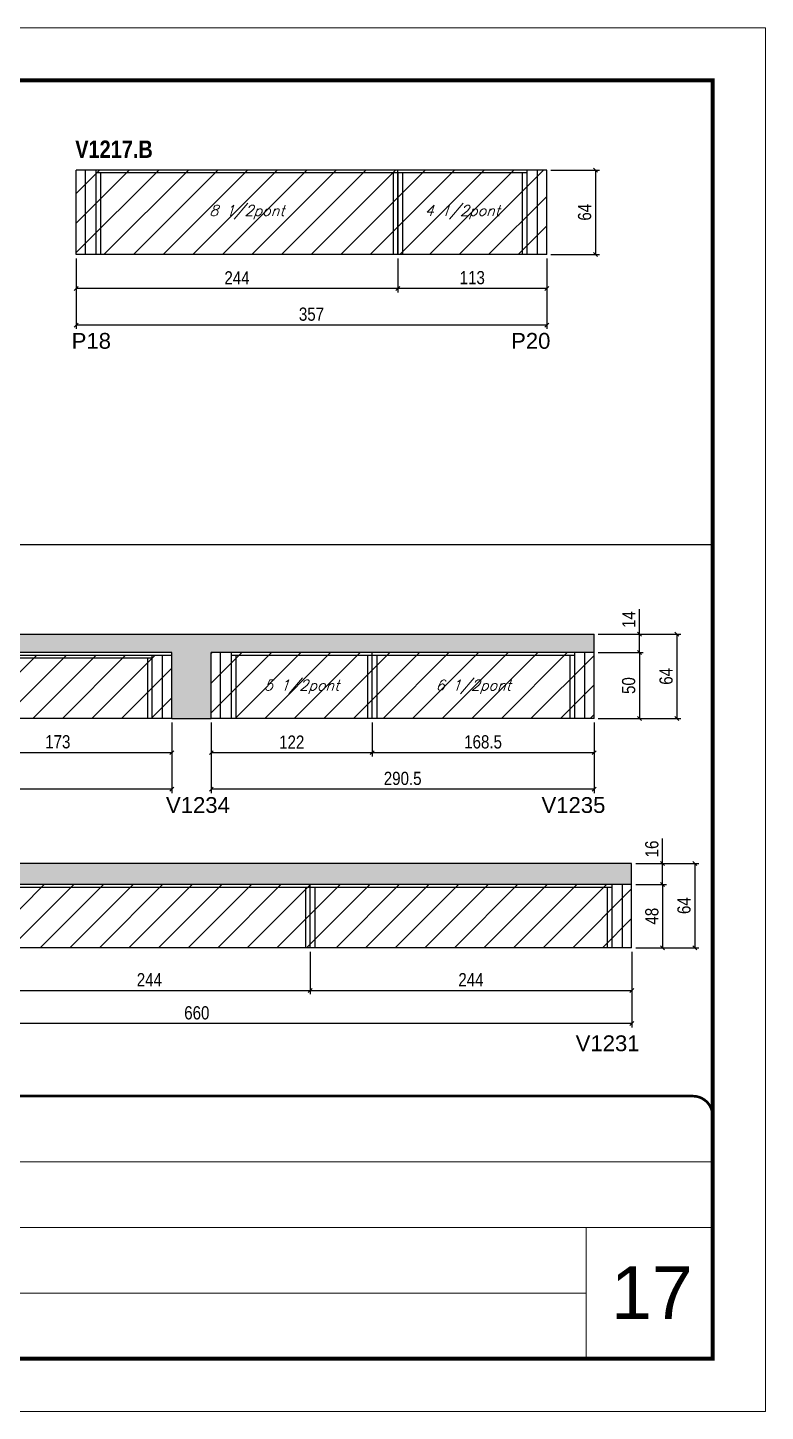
# Model space of a CAD drawing. Extents: x 3309 to 9563, y -2522 to 14608.
# Drawn here: x 4235 to 4794, y 8964 to 10014 of the extents above; entities that cross this region are included whole.
import ezdxf

# ---------------------------------------------------------------- set-up
doc = ezdxf.new("R2010")
doc.units = 0
doc.linetypes.add('CONTINUO', pattern=[0])
doc.linetypes.add('DASHED', pattern=[0.75, 0.5, -0.25])
for name, color, linetype in [('5', 5, 'Continuous'), ('COTA', 241, 'Continuous'), ('NOMENCLATURA', 7, 'Continuous'), ('Painéis', 200, 'Continuous'), ('SARR_2.2x7', 40, 'Continuous'), ('SARR_3.5x7', 81, 'Continuous'), ('texto', 7, 'Continuous')]:
    doc.layers.add(name, color=color, linetype=linetype)
for name, color, linetype, lineweight in [('CARIMBO', 255, 'Continuous', 9), ('Folhas', 255, 'Continuous', 9), ('Hachura', 251, 'Continuous', 9), ('SARRAFO DE PRESSAO', 251, 'DASHED', 9)]:
    doc.layers.add(name, color=color, linetype=linetype, lineweight=lineweight)
doc.styles.add('ARIAL', font='arial.ttf')
doc.styles.add('COTA TECNICA', font='techl___.ttf', dxfattribs={"height": 10})
doc.styles.add('Romans', font='romans.shx')
doc.styles.get("Standard").update_dxf_attribs({"font": 'arial.ttf'})
doc.styles.add('TECNICA', font='techb___.ttf', dxfattribs={"height": 10})
doc.dimstyles.new('PAINEL', dxfattribs={"dimtxt": 10, "dimasz": 3, "dimexe": 3, "dimexo": 3, "dimgap": 3, "dimtad": 1, "dimdec": 1, "dimzin": 12, "dimdsep": 46, "dimtxsty": 'COTA TECNICA', "dimblk1": 'OBLIQUE', "dimblk2": 'OBLIQUE', "dimsah": 1, "dimcen": 0.9, "dimclrd": 4, "dimclre": 4, "dimclrt": 240, "dimadec": 1, "dimazin": 3, "dimtfac": 1, "dimtdec": 1, "dimtmove": 0, "dimatfit": 3, "dimfxl": 1, "dimtolj": 1, "dimtzin": 12, "dimarcsym": 0})

# ---------------------------------------------------------------- blocks, each defined once
blk = doc.blocks.new('9999999999')
at = {"color": 30, "linetype": 'CONTINUO'}
for p, q in [((98564.6, 34379.6), (99584, 34379.6)), ((98564.6, 34329.8), (99488, 34329.8)), ((99584, 34329.8), (99488, 34329.8)), ((99488, 34329.8), (99488, 34230.2)), ((98564.6, 34280), (99488, 34280))]:
    blk.add_line(p, q, dxfattribs=at)
at = {"color": 30, "linetype": 'CONTINUO', "const_width": 2}
blk.add_lwpolyline([(99584, 34230.2), (99584, 34414.4, 0.414214), (99569, 34429.4), (98229, 34429.4, 0.414214), (98214, 34414.4), (98214, 34245.2, 0.414214), (98229, 34230.2), (99584, 34230.2)], format="xyb", dxfattribs=at)
at = {"layer": 'Folhas'}
blk.add_lwpolyline([(98139, 34190.2), (99624, 34190.2), (99624, 35240.2), (98139, 35240.2)], close=True, dxfattribs=at)
at = {"layer": 'Folhas', "color": 30, "const_width": 3}
blk.add_lwpolyline([(98214, 34230.2), (99584, 34230.2), (99584, 35200.2), (98214, 35200.2)], close=True, dxfattribs=at)
blk = doc.blocks.new('_Oblique')
at = {"color": 0, "linetype": 'ByBlock', "lineweight": -2}
blk.add_line((-0.5, -0.5), (0.5, 0.5), dxfattribs=at)
blk = doc.blocks.new('*D451')
at = {"layer": 'COTA', "color": 4, "linetype": 'ByBlock', "lineweight": -2, "transparency": 16777216}
for p, q in [((4515.5, 9838.5), (4515.5, 9812.6)), ((4628.5, 9838.5), (4628.5, 9812.6)), ((4628.5, 9815.6), (4515.5, 9815.6))]:
    blk.add_line(p, q, dxfattribs=at)
at = {"layer": 'Defpoints', "color": 0, "linetype": 'ByBlock', "transparency": 16777216}
for p in [(4515.5, 9841.5), (4628.5, 9841.5), (4515.5, 9815.6)]:
    blk.add_point(p, dxfattribs=at)
at = {"layer": 'COTA', "color": 4, "linetype": 'ByBlock', "lineweight": -2, "transparency": 16777216, "xscale": 3, "yscale": 3, "zscale": 3, "rotation": 180}
blk.add_blockref('_Oblique', (4515.5, 9815.6), dxfattribs=at)
at = {"layer": 'COTA', "color": 4, "linetype": 'ByBlock', "lineweight": -2, "transparency": 16777216, "xscale": 3, "yscale": 3, "zscale": 3}
blk.add_blockref('_Oblique', (4628.5, 9815.6), dxfattribs=at)
at = {"layer": 'COTA', "color": 240, "linetype": 'ByBlock', "transparency": 16777216, "insert": (4572, 9823.8), "char_height": 10, "attachment_point": 5, "style": 'COTA TECNICA'}
blk.add_mtext('\\A1;113', dxfattribs=at)
blk = doc.blocks.new('*D452')
at = {"layer": 'COTA', "color": 4, "linetype": 'ByBlock', "lineweight": -2, "transparency": 16777216}
for p, q in [((4271.5, 9838.5), (4271.5, 9812.6)), ((4515.5, 9838.5), (4515.5, 9812.6)), ((4515.5, 9815.6), (4271.5, 9815.6))]:
    blk.add_line(p, q, dxfattribs=at)
at = {"layer": 'Defpoints', "color": 0, "linetype": 'ByBlock', "transparency": 16777216}
for p in [(4271.5, 9841.5), (4515.5, 9841.5), (4271.5, 9815.6)]:
    blk.add_point(p, dxfattribs=at)
at = {"layer": 'COTA', "color": 4, "linetype": 'ByBlock', "lineweight": -2, "transparency": 16777216, "xscale": 3, "yscale": 3, "zscale": 3, "rotation": 180}
blk.add_blockref('_Oblique', (4271.5, 9815.6), dxfattribs=at)
at = {"layer": 'COTA', "color": 4, "linetype": 'ByBlock', "lineweight": -2, "transparency": 16777216, "xscale": 3, "yscale": 3, "zscale": 3}
blk.add_blockref('_Oblique', (4515.5, 9815.6), dxfattribs=at)
at = {"layer": 'COTA', "color": 240, "linetype": 'ByBlock', "transparency": 16777216, "insert": (4393.5, 9823.7), "char_height": 10, "attachment_point": 5, "style": 'COTA TECNICA'}
blk.add_mtext('\\A1;244', dxfattribs=at)
blk = doc.blocks.new('*D459')
at = {"layer": 'COTA', "color": 4, "linetype": 'ByBlock', "lineweight": -2, "transparency": 16777216}
for p, q in [((4271.5, 9838.5), (4271.5, 9784.9)), ((4628.5, 9838.5), (4628.5, 9784.9)), ((4628.5, 9787.9), (4271.5, 9787.9))]:
    blk.add_line(p, q, dxfattribs=at)
at = {"layer": 'Defpoints', "color": 0, "linetype": 'ByBlock', "transparency": 16777216}
for p in [(4271.5, 9841.5), (4628.5, 9841.5), (4271.5, 9787.9)]:
    blk.add_point(p, dxfattribs=at)
at = {"layer": 'COTA', "color": 4, "linetype": 'ByBlock', "lineweight": -2, "transparency": 16777216, "xscale": 3, "yscale": 3, "zscale": 3, "rotation": 180}
blk.add_blockref('_Oblique', (4271.5, 9787.9), dxfattribs=at)
at = {"layer": 'COTA', "color": 4, "linetype": 'ByBlock', "lineweight": -2, "transparency": 16777216, "xscale": 3, "yscale": 3, "zscale": 3}
blk.add_blockref('_Oblique', (4628.5, 9787.9), dxfattribs=at)
at = {"layer": 'COTA', "color": 240, "linetype": 'ByBlock', "transparency": 16777216, "insert": (4450, 9796.1), "char_height": 10, "attachment_point": 5, "style": 'COTA TECNICA'}
blk.add_mtext('\\A1;357', dxfattribs=at)
blk = doc.blocks.new('*D460')
at = {"layer": 'COTA', "color": 4, "lineweight": -2, "transparency": 16777216}
for p, q in [((4631.5, 9905.5), (4668.5, 9905.5)), ((4665.5, 9905.5), (4665.5, 9841.5)), ((4631.5, 9841.5), (4668.5, 9841.5))]:
    blk.add_line(p, q, dxfattribs=at)
at = {"layer": 'Defpoints', "color": 0, "transparency": 16777216}
for p in [(4628.5, 9905.5, 0), (4628.5, 9841.5, 0), (4665.5, 9841.5)]:
    blk.add_point(p, dxfattribs=at)
at = {"layer": 'COTA', "color": 4, "lineweight": -2, "transparency": 16777216, "xscale": 3, "yscale": 3, "zscale": 3}
for p, rotation in [((4665.5, 9905.5), 90), ((4665.5, 9841.5), 270)]:
    blk.add_blockref('_Oblique', p, dxfattribs=dict(at, rotation=rotation))
at = {"layer": 'COTA', "color": 240, "transparency": 16777216, "insert": (4657.3, 9873.5), "char_height": 10, "attachment_point": 5, "rotation": 90, "style": 'COTA TECNICA'}
blk.add_mtext('\\A1;64', dxfattribs=at)
blk = doc.blocks.new('*D992')
at = {"layer": 'COTA', "color": 4, "linetype": 'ByBlock', "lineweight": -2, "transparency": 16777216}
for p, q in [((3683, 9486.3), (3683, 9432.7)), ((4344, 9486.3), (4344, 9432.7)), ((4344, 9435.7), (3683, 9435.7))]:
    blk.add_line(p, q, dxfattribs=at)
at = {"layer": 'Defpoints', "color": 0, "linetype": 'ByBlock', "transparency": 16777216}
for p in [(3683, 9489.3), (4344, 9489.3), (3683, 9435.7)]:
    blk.add_point(p, dxfattribs=at)
at = {"layer": 'COTA', "color": 4, "linetype": 'ByBlock', "lineweight": -2, "transparency": 16777216, "xscale": 3, "yscale": 3, "zscale": 3, "rotation": 180}
blk.add_blockref('_Oblique', (3683, 9435.7), dxfattribs=at)
at = {"layer": 'COTA', "color": 4, "linetype": 'ByBlock', "lineweight": -2, "transparency": 16777216, "xscale": 3, "yscale": 3, "zscale": 3}
blk.add_blockref('_Oblique', (4344, 9435.7), dxfattribs=at)
at = {"layer": 'COTA', "color": 240, "linetype": 'ByBlock', "transparency": 16777216, "insert": (4013.5, 9443.8), "char_height": 10, "attachment_point": 5, "style": 'COTA TECNICA'}
blk.add_mtext('\\A1;661', dxfattribs=at)
blk = doc.blocks.new('*D993')
at = {"layer": 'COTA', "color": 4, "lineweight": -2, "transparency": 16777216}
for p, q in [((4171, 9486.3), (4171, 9460.4)), ((4344, 9486.3), (4344, 9460.4)), ((4171, 9463.4), (4344, 9463.4))]:
    blk.add_line(p, q, dxfattribs=at)
at = {"layer": 'Defpoints', "color": 0, "transparency": 16777216}
for p in [(4171, 9489.3, 0), (4344, 9489.3, 0), (4344, 9463.4)]:
    blk.add_point(p, dxfattribs=at)
at = {"layer": 'COTA', "color": 4, "lineweight": -2, "transparency": 16777216, "xscale": 3, "yscale": 3, "zscale": 3, "rotation": 180}
blk.add_blockref('_Oblique', (4171, 9463.4), dxfattribs=at)
at = {"layer": 'COTA', "color": 4, "lineweight": -2, "transparency": 16777216, "xscale": 3, "yscale": 3, "zscale": 3}
blk.add_blockref('_Oblique', (4344, 9463.4), dxfattribs=at)
at = {"layer": 'COTA', "color": 240, "transparency": 16777216, "insert": (4257.5, 9471.6), "char_height": 10, "attachment_point": 5, "style": 'COTA TECNICA'}
blk.add_mtext('\\A1;173', dxfattribs=at)
blk = doc.blocks.new('*D994')
at = {"layer": 'COTA', "color": 4, "linetype": 'ByBlock', "lineweight": -2, "transparency": 16777216}
for p, q in [((4374, 9486.3), (4374, 9432.7)), ((4664.5, 9486.3), (4664.5, 9432.7)), ((4664.5, 9435.7), (4374, 9435.7))]:
    blk.add_line(p, q, dxfattribs=at)
at = {"layer": 'Defpoints', "color": 0, "linetype": 'ByBlock', "transparency": 16777216}
for p in [(4374, 9489.3), (4664.5, 9489.3), (4374, 9435.7)]:
    blk.add_point(p, dxfattribs=at)
at = {"layer": 'COTA', "color": 4, "linetype": 'ByBlock', "lineweight": -2, "transparency": 16777216, "xscale": 3, "yscale": 3, "zscale": 3, "rotation": 180}
blk.add_blockref('_Oblique', (4374, 9435.7), dxfattribs=at)
at = {"layer": 'COTA', "color": 4, "linetype": 'ByBlock', "lineweight": -2, "transparency": 16777216, "xscale": 3, "yscale": 3, "zscale": 3}
blk.add_blockref('_Oblique', (4664.5, 9435.7), dxfattribs=at)
at = {"layer": 'COTA', "color": 240, "linetype": 'ByBlock', "transparency": 16777216, "insert": (4519.2, 9443.8), "char_height": 10, "attachment_point": 5, "style": 'COTA TECNICA'}
blk.add_mtext('\\A1;290.5', dxfattribs=at)
blk = doc.blocks.new('*D995')
at = {"layer": 'COTA', "color": 4, "lineweight": -2, "transparency": 16777216}
for p, q in [((4374, 9486.3), (4374, 9460.4)), ((4496, 9486.3), (4496, 9460.4)), ((4374, 9463.4), (4496, 9463.4))]:
    blk.add_line(p, q, dxfattribs=at)
at = {"layer": 'Defpoints', "color": 0, "transparency": 16777216}
for p in [(4374, 9489.3), (4496, 9489.3), (4496, 9463.4)]:
    blk.add_point(p, dxfattribs=at)
at = {"layer": 'COTA', "color": 4, "lineweight": -2, "transparency": 16777216, "xscale": 3, "yscale": 3, "zscale": 3, "rotation": 180}
blk.add_blockref('_Oblique', (4374, 9463.4), dxfattribs=at)
at = {"layer": 'COTA', "color": 4, "lineweight": -2, "transparency": 16777216, "xscale": 3, "yscale": 3, "zscale": 3}
blk.add_blockref('_Oblique', (4496, 9463.4), dxfattribs=at)
at = {"layer": 'COTA', "color": 240, "transparency": 16777216, "insert": (4435, 9471.4), "char_height": 10, "attachment_point": 5, "style": 'COTA TECNICA'}
blk.add_mtext('\\A1;122', dxfattribs=at)
blk = doc.blocks.new('*D996')
at = {"layer": 'COTA', "color": 4, "lineweight": -2, "transparency": 16777216}
for p, q in [((4496, 9486.3), (4496, 9460.4)), ((4664.5, 9486.3), (4664.5, 9460.4)), ((4496, 9463.4), (4664.5, 9463.4))]:
    blk.add_line(p, q, dxfattribs=at)
at = {"layer": 'Defpoints', "color": 0, "transparency": 16777216}
for p in [(4496, 9489.3), (4664.5, 9489.3), (4664.5, 9463.4)]:
    blk.add_point(p, dxfattribs=at)
at = {"layer": 'COTA', "color": 4, "lineweight": -2, "transparency": 16777216, "xscale": 3, "yscale": 3, "zscale": 3, "rotation": 180}
blk.add_blockref('_Oblique', (4496, 9463.4), dxfattribs=at)
at = {"layer": 'COTA', "color": 4, "lineweight": -2, "transparency": 16777216, "xscale": 3, "yscale": 3, "zscale": 3}
blk.add_blockref('_Oblique', (4664.5, 9463.4), dxfattribs=at)
at = {"layer": 'COTA', "color": 240, "transparency": 16777216, "insert": (4580.2, 9471.5), "char_height": 10, "attachment_point": 5, "style": 'COTA TECNICA'}
blk.add_mtext('\\A1;168.5', dxfattribs=at)
blk = doc.blocks.new('*D977')
at = {"layer": 'COTA', "color": 4, "lineweight": -2, "transparency": 16777216}
for p, q in [((4667.5, 9553.3), (4730.2, 9553.3)), ((4727.2, 9553.3), (4727.2, 9489.3)), ((4667.5, 9489.3), (4730.2, 9489.3))]:
    blk.add_line(p, q, dxfattribs=at)
at = {"layer": 'Defpoints', "color": 0, "transparency": 16777216}
for p in [(4664.5, 9553.3, 0), (4664.5, 9489.3, 0), (4727.2, 9489.3)]:
    blk.add_point(p, dxfattribs=at)
at = {"layer": 'COTA', "color": 4, "lineweight": -2, "transparency": 16777216, "xscale": 3, "yscale": 3, "zscale": 3}
for p, rotation in [((4727.2, 9553.3), 90), ((4727.2, 9489.3), 270)]:
    blk.add_blockref('_Oblique', p, dxfattribs=dict(at, rotation=rotation))
at = {"layer": 'COTA', "color": 240, "transparency": 16777216, "insert": (4719.1, 9521.3), "char_height": 10, "attachment_point": 5, "rotation": 90, "style": 'COTA TECNICA'}
blk.add_mtext('\\A1;64', dxfattribs=at)
blk = doc.blocks.new('*D978')
at = {"layer": 'COTA', "color": 4, "lineweight": -2, "transparency": 16777216}
for p, q in [((4667.5, 9539.3), (4701.8, 9539.3)), ((4698.8, 9539.3), (4698.8, 9489.3)), ((4667.5, 9489.3), (4701.8, 9489.3))]:
    blk.add_line(p, q, dxfattribs=at)
at = {"layer": 'Defpoints', "color": 0, "transparency": 16777216}
for p in [(4664.5, 9539.3, 0), (4664.5, 9489.3, 0), (4698.8, 9489.3)]:
    blk.add_point(p, dxfattribs=at)
at = {"layer": 'COTA', "color": 4, "lineweight": -2, "transparency": 16777216, "xscale": 3, "yscale": 3, "zscale": 3}
for p, rotation in [((4698.8, 9539.3), 90), ((4698.8, 9489.3), 270)]:
    blk.add_blockref('_Oblique', p, dxfattribs=dict(at, rotation=rotation))
at = {"layer": 'COTA', "color": 240, "transparency": 16777216, "insert": (4690.7, 9514.3), "char_height": 10, "attachment_point": 5, "rotation": 90, "style": 'COTA TECNICA'}
blk.add_mtext('\\A1;50', dxfattribs=at)
blk = doc.blocks.new('*D979')
at = {"layer": 'COTA', "color": 4, "lineweight": -2, "transparency": 16777216}
for p, q in [((4698.8, 9553.3), (4698.8, 9572.4)), ((4667.5, 9553.3), (4701.8, 9553.3)), ((4698.8, 9539.3), (4698.8, 9553.3)), ((4667.5, 9539.3), (4701.8, 9539.3))]:
    blk.add_line(p, q, dxfattribs=at)
at = {"layer": 'Defpoints', "color": 0, "transparency": 16777216}
for p in [(4664.5, 9553.3, 0), (4698.8, 9553.3), (4664.5, 9539.3, 0)]:
    blk.add_point(p, dxfattribs=at)
at = {"layer": 'COTA', "color": 4, "lineweight": -2, "transparency": 16777216, "xscale": 3, "yscale": 3, "zscale": 3}
for p, rotation in [((4698.8, 9553.3), 90), ((4698.8, 9539.3), 270)]:
    blk.add_blockref('_Oblique', p, dxfattribs=dict(at, rotation=rotation))
at = {"layer": 'COTA', "color": 240, "transparency": 16777216, "insert": (4690.8, 9564.4), "char_height": 10, "attachment_point": 5, "rotation": 90, "style": 'COTA TECNICA'}
blk.add_mtext('\\A1;14', dxfattribs=at)
blk = doc.blocks.new('*D1000')
at = {"layer": 'COTA', "color": 4, "linetype": 'ByBlock', "lineweight": -2, "transparency": 16777216}
for p, q in [((4033, 9312.3), (4033, 9254.8)), ((4693, 9312.3), (4693, 9254.8)), ((4693, 9257.8), (4033, 9257.8))]:
    blk.add_line(p, q, dxfattribs=at)
at = {"layer": 'Defpoints', "color": 0, "linetype": 'ByBlock', "transparency": 16777216}
for p in [(4033, 9315.3), (4693, 9315.3), (4033, 9257.8)]:
    blk.add_point(p, dxfattribs=at)
at = {"layer": 'COTA', "color": 4, "linetype": 'ByBlock', "lineweight": -2, "transparency": 16777216, "xscale": 3, "yscale": 3, "zscale": 3, "rotation": 180}
blk.add_blockref('_Oblique', (4033, 9257.8), dxfattribs=at)
at = {"layer": 'COTA', "color": 4, "linetype": 'ByBlock', "lineweight": -2, "transparency": 16777216, "xscale": 3, "yscale": 3, "zscale": 3}
blk.add_blockref('_Oblique', (4693, 9257.8), dxfattribs=at)
at = {"layer": 'COTA', "color": 240, "linetype": 'ByBlock', "transparency": 16777216, "insert": (4363, 9265.9), "char_height": 10, "attachment_point": 5, "style": 'COTA TECNICA'}
blk.add_mtext('\\A1;660', dxfattribs=at)
blk = doc.blocks.new('*D981')
at = {"layer": 'COTA', "color": 4, "lineweight": -2, "transparency": 16777216}
for p, q in [((4205, 9312.3), (4205, 9280)), ((4449, 9312.3), (4449, 9280)), ((4205, 9283), (4449, 9283))]:
    blk.add_line(p, q, dxfattribs=at)
at = {"layer": 'Defpoints', "color": 0, "transparency": 16777216}
for p in [(4205, 9315.3, 0), (4449, 9315.3, 0), (4449, 9283)]:
    blk.add_point(p, dxfattribs=at)
at = {"layer": 'COTA', "color": 4, "lineweight": -2, "transparency": 16777216, "xscale": 3, "yscale": 3, "zscale": 3, "rotation": 180}
blk.add_blockref('_Oblique', (4205, 9283), dxfattribs=at)
at = {"layer": 'COTA', "color": 4, "lineweight": -2, "transparency": 16777216, "xscale": 3, "yscale": 3, "zscale": 3}
blk.add_blockref('_Oblique', (4449, 9283), dxfattribs=at)
at = {"layer": 'COTA', "color": 240, "transparency": 16777216, "insert": (4327, 9291.1), "char_height": 10, "attachment_point": 5, "style": 'COTA TECNICA'}
blk.add_mtext('\\A1;244', dxfattribs=at)
blk = doc.blocks.new('*D982')
at = {"layer": 'COTA', "color": 4, "lineweight": -2, "transparency": 16777216}
for p, q in [((4696, 9379.3), (4743.8, 9379.3)), ((4740.8, 9379.3), (4740.8, 9315.3)), ((4696, 9315.3), (4743.8, 9315.3))]:
    blk.add_line(p, q, dxfattribs=at)
at = {"layer": 'Defpoints', "color": 0, "transparency": 16777216}
for p in [(4693, 9379.3, 0), (4693, 9315.3, 0), (4740.8, 9315.3)]:
    blk.add_point(p, dxfattribs=at)
at = {"layer": 'COTA', "color": 4, "lineweight": -2, "transparency": 16777216, "xscale": 3, "yscale": 3, "zscale": 3}
for p, rotation in [((4740.8, 9379.3), 90), ((4740.8, 9315.3), 270)]:
    blk.add_blockref('_Oblique', p, dxfattribs=dict(at, rotation=rotation))
at = {"layer": 'COTA', "color": 240, "transparency": 16777216, "insert": (4732.7, 9347.3), "char_height": 10, "attachment_point": 5, "rotation": 90, "style": 'COTA TECNICA'}
blk.add_mtext('\\A1;64', dxfattribs=at)
blk = doc.blocks.new('*D1001')
at = {"layer": 'COTA', "color": 4, "lineweight": -2, "transparency": 16777216}
for p, q in [((4449, 9312.3), (4449, 9280)), ((4693, 9312.3), (4693, 9280)), ((4449, 9283), (4693, 9283))]:
    blk.add_line(p, q, dxfattribs=at)
at = {"layer": 'Defpoints', "color": 0, "transparency": 16777216}
for p in [(4449, 9315.3, 0), (4693, 9315.3, 0), (4693, 9283)]:
    blk.add_point(p, dxfattribs=at)
at = {"layer": 'COTA', "color": 4, "lineweight": -2, "transparency": 16777216, "xscale": 3, "yscale": 3, "zscale": 3, "rotation": 180}
blk.add_blockref('_Oblique', (4449, 9283), dxfattribs=at)
at = {"layer": 'COTA', "color": 4, "lineweight": -2, "transparency": 16777216, "xscale": 3, "yscale": 3, "zscale": 3}
blk.add_blockref('_Oblique', (4693, 9283), dxfattribs=at)
at = {"layer": 'COTA', "color": 240, "transparency": 16777216, "insert": (4571, 9291.1), "char_height": 10, "attachment_point": 5, "style": 'COTA TECNICA'}
blk.add_mtext('\\A1;244', dxfattribs=at)
blk = doc.blocks.new('*D1002')
at = {"layer": 'COTA', "color": 4, "lineweight": -2, "transparency": 16777216}
for p, q in [((4696, 9363.3), (4719.4, 9363.3)), ((4716.4, 9363.3), (4716.4, 9315.3)), ((4696, 9315.3), (4719.4, 9315.3))]:
    blk.add_line(p, q, dxfattribs=at)
at = {"layer": 'Defpoints', "color": 0, "transparency": 16777216}
for p in [(4693, 9363.3, 0), (4693, 9315.3, 0), (4716.4, 9315.3)]:
    blk.add_point(p, dxfattribs=at)
at = {"layer": 'COTA', "color": 4, "lineweight": -2, "transparency": 16777216, "xscale": 3, "yscale": 3, "zscale": 3}
for p, rotation in [((4716.4, 9363.3), 90), ((4716.4, 9315.3), 270)]:
    blk.add_blockref('_Oblique', p, dxfattribs=dict(at, rotation=rotation))
at = {"layer": 'COTA', "color": 240, "transparency": 16777216, "insert": (4708.3, 9339.3), "char_height": 10, "attachment_point": 5, "rotation": 90, "style": 'COTA TECNICA'}
blk.add_mtext('\\A1;48', dxfattribs=at)
blk = doc.blocks.new('*D989')
at = {"layer": 'COTA', "color": 4, "lineweight": -2, "transparency": 16777216}
for p, q in [((4716.4, 9379.3), (4716.4, 9398.3)), ((4696, 9379.3), (4719.4, 9379.3)), ((4716.4, 9363.3), (4716.4, 9379.3)), ((4696, 9363.3), (4719.4, 9363.3))]:
    blk.add_line(p, q, dxfattribs=at)
at = {"layer": 'Defpoints', "color": 0, "transparency": 16777216}
for p in [(4693, 9379.3, 0), (4716.4, 9379.3), (4693, 9363.3, 0)]:
    blk.add_point(p, dxfattribs=at)
at = {"layer": 'COTA', "color": 4, "lineweight": -2, "transparency": 16777216, "xscale": 3, "yscale": 3, "zscale": 3}
for p, rotation in [((4716.4, 9379.3), 90), ((4716.4, 9363.3), 270)]:
    blk.add_blockref('_Oblique', p, dxfattribs=dict(at, rotation=rotation))
at = {"layer": 'COTA', "color": 240, "transparency": 16777216, "insert": (4708.3, 9390.3), "char_height": 10, "attachment_point": 5, "rotation": 90, "style": 'COTA TECNICA'}
blk.add_mtext('\\A1;16', dxfattribs=at)

msp = doc.modelspace()

# ---------------------------------------------------------------- hatches: boundary and pattern name
at = {"layer": 'COTA'}
h = msp.add_hatch(dxfattribs=at)
h.set_pattern_fill('AR-CONC', color=256, scale=0.03)
h.set_pattern_definition([(50, (-4768.5, -370.873), (5.46554, -0.4781726), [0.5715, -6.2865]), (355, (-4768.5, -370.873), (-1.0573026, 5.7317054), [0.4572, -5.0292175]), (100.451445, (-4768.0445, -370.913), (4.4082374, 5.2535326), [0.4857003, -5.3427073]), (46.1842, (-4768.5, -369.349), (8.1323712, -1.26127), [0.85725, -9.42975]), (96.63556, (-4767.822, -369.454), (7.122124, 7.4227837), [0.7285507, -8.014068]), (351.18415, (-4768.5, -369.349), (7.122124, 7.4227837), [0.685799, -7.543792]), (21, (-4767.738, -369.73), (4.5484317, -3.067956), [0.5715, -6.2865]), (326, (-4767.738, -369.73), (1.8540609, 5.525639), [0.4572, -5.0292]), (71.451445, (-4767.359, -369.9857), (6.4024926, 2.457683), [0.4857003, -5.3426981]), (37.5, (-4768.5, -370.873), (0.0926581, 2.53665117), [0, -4.96824, 0, -5.1054, 0, -5.04825]), (7.5, (-4768.5, -370.873), (2.0045899, 3.00541724), [0, -2.91084, 0, -4.85394, 0, -1.92405]), (327.5, (-4770.1993, -370.873), (4.06771786, -0.17186232), [0, -1.905, 0, -5.9436, 0, -7.8867]), (317.5, (-4770.9613, -370.873), (4.4438754, 0.7627947), [0, -2.4765, 0, -3.94716, 0, -5.6007])])
h.paths.add_polyline_path([(4373.99, 9539.3), (4664.49, 9539.3), (4664.49, 9553.3), (3682.99, 9553.3), (3682.99, 9539.3), (4343.99, 9539.3), (4343.99, 9489.3), (4373.99, 9489.3)])
h = msp.add_hatch(dxfattribs=at)
h.set_pattern_fill('AR-CONC', color=256, scale=0.03)
h.set_pattern_definition([(50, (-4764.5, -358.1935), (5.46554, -0.4781726), [0.5715, -6.2865]), (355, (-4764.5, -358.1935), (-1.0573026, 5.7317054), [0.4572, -5.0292175]), (100.451445, (-4764.0445, -358.2334), (4.4082374, 5.2535326), [0.4857003, -5.3427073]), (46.1842, (-4764.5, -356.6695), (8.1323712, -1.26127), [0.85725, -9.42975]), (96.63556, (-4763.822, -356.775), (7.122124, 7.4227837), [0.7285507, -8.014068]), (351.18415, (-4764.5, -356.6695), (7.122124, 7.4227837), [0.685799, -7.543792]), (21, (-4763.738, -357.0505), (4.5484317, -3.067956), [0.5715, -6.2865]), (326, (-4763.738, -357.0505), (1.8540609, 5.525639), [0.4572, -5.0292]), (71.451445, (-4763.359, -357.306), (6.4024926, 2.457683), [0.4857003, -5.3426981]), (37.5, (-4764.5, -358.1935), (0.0926581, 2.53665117), [0, -4.96824, 0, -5.1054, 0, -5.04825]), (7.5, (-4764.5, -358.1935), (2.0045899, 3.00541724), [0, -2.91084, 0, -4.85394, 0, -1.92405]), (327.5, (-4766.1993, -358.1935), (4.06771786, -0.17186232), [0, -1.905, 0, -5.9436, 0, -7.8867]), (317.5, (-4766.9613, -358.1935), (4.4438754, 0.7627947), [0, -2.4765, 0, -3.94716, 0, -5.6007])])
h.paths.add_polyline_path([(4032.95, 9363.29), (4692.95, 9363.29), (4692.95, 9379.29), (3682.99, 9379.29), (3682.99, 9365.29), (4002.95, 9365.29), (4002.95, 9315.29), (4032.95, 9315.29)])
at = {"layer": 'Hachura', "linetype": 'ByBlock'}
h = msp.add_hatch(dxfattribs=at)
h.set_pattern_fill('ANSI31', color=256, scale=5)
h.set_pattern_definition([(45, (-1575.18, 0.018), (-11.22532, 11.22532), [])])
h.paths.add_polyline_path([(4515.46, 9905.53), (4271.46, 9905.53), (4271.46, 9841.53), (4515.46, 9841.53)])
h.paths.add_polyline_path([(4628.46, 9841.53), (4628.46, 9905.53), (4515.46, 9905.53), (4515.46, 9841.53)])
h = msp.add_hatch(dxfattribs=at)
h.set_pattern_fill('ANSI31', color=256, scale=5)
h.set_pattern_definition([(45, (-4768.5, -370.873), (-11.22532, 11.22532), [])])
h.paths.add_polyline_path([(3926.99, 9537.3), (3682.99, 9537.3), (3682.99, 9489.3), (3926.99, 9489.3)])
h.paths.add_polyline_path([(3926.99, 9537.3), (3926.99, 9489.3), (4170.99, 9489.3), (4170.99, 9537.3)])
h.paths.add_polyline_path([(4343.99, 9489.3), (4343.99, 9537.3), (4170.99, 9537.3), (4170.99, 9489.3)])
h.paths.add_polyline_path([(3926.99, 9315.29), (3926.99, 9365.29), (3682.99, 9365.29), (3682.99, 9315.29)])
h.paths.add_polyline_path([(4002.95, 9365.29), (3926.99, 9365.29), (3926.99, 9315.29), (4002.95, 9315.29)])
h.paths.add_polyline_path([(4448.95, 9315.29), (4448.95, 9363.29), (4204.95, 9363.29), (4204.95, 9315.29)])
h.paths.add_polyline_path([(4692.95, 9315.29), (4692.95, 9363.29), (4448.95, 9363.29), (4448.95, 9315.29)])
h = msp.add_hatch(dxfattribs=at)
h.set_pattern_fill('ANSI31', color=256, scale=5)
h.set_pattern_definition([(45, (0, 1168.395), (-11.22532, 11.22532), [])])
h.paths.add_polyline_path([(4204.95, 9315.29), (4204.95, 9363.29), (4032.95, 9363.29), (4032.95, 9315.29)])
h.paths.add_polyline_path([(4373.99, 9539.3), (4373.99, 9489.3), (4495.99, 9489.3), (4495.99, 9539.3)])
h.paths.add_polyline_path([(4495.99, 9539.3), (4495.99, 9489.3), (4664.49, 9489.3), (4664.49, 9539.3)])

# ---------------------------------------------------------------- linework, layer by layer
at = {"layer": 'COTA'}
for p, q in [((3384.37, 9621.46), (4754.37, 9621.46)), ((3682.99, 9553.3, 0), (4664.49, 9553.3, 0)), ((4664.49, 9539.3, 0), (4664.49, 9553.3, 0)), ((4343.99, 9489.3, 0), (4373.99, 9489.3, 0)), ((4692.95, 9379.29, 0), (3682.99, 9379.29, 0)), ((4692.95, 9363.29, 0), (4692.95, 9379.29, 0))]:
    msp.add_line(p, q, dxfattribs=at)
at = {"layer": 'Painéis', "linetype": 'ByBlock'}
for p, q in [((4628.46, 9905.53), (4271.46, 9905.53)), ((4271.46, 9841.53), (4271.46, 9905.53)), ((4515.46, 9841.53), (4515.46, 9905.53)), ((4628.46, 9841.53), (4628.46, 9905.53)), ((4628.46, 9841.53), (4271.46, 9841.53)), ((4343.99, 9539.3, 0), (3682.99, 9539.3, 0)), ((4343.99, 9489.3, 0), (4343.99, 9539.3, 0)), ((4664.49, 9539.3, 0), (4373.99, 9539.3, 0)), ((4373.99, 9489.3, 0), (4373.99, 9539.3, 0)), ((4495.99, 9489.3, 0), (4495.99, 9539.3, 0)), ((4664.49, 9489.3, 0), (4664.49, 9539.3, 0)), ((4343.99, 9489.3, 0), (3682.99, 9489.3, 0)), ((4664.49, 9489.3, 0), (4373.99, 9489.3, 0)), ((4692.95, 9363.29, 0), (4032.95, 9363.29, 0)), ((4448.95, 9315.29, 0), (4448.95, 9363.29, 0)), ((4692.95, 9315.29, 0), (4692.95, 9363.29, 0)), ((4692.95, 9315.29, 0), (4032.95, 9315.29, 0))]:
    msp.add_line(p, q, dxfattribs=at)
at = {"layer": 'Painéis', "linetype": 'ByBlock', "elevation": 0}
msp.add_lwpolyline([(3682.99, 9537.3), (4343.99, 9537.3), (4343.99, 9539.3), (3682.99, 9539.3)], close=True, dxfattribs=at)
at = {"layer": 'SARR_2.2x7', "linetype": 'Continuous'}
for p, q in [((4278.46, 9841.53), (4278.46, 9905.53)), ((4515.46, 9903.33), (4286.46, 9903.33)), ((4613.46, 9903.33), (4515.46, 9903.33)), ((4621.46, 9841.53), (4621.46, 9905.53)), ((4328.99, 9535.1, 0), (4170.99, 9535.1, 0)), ((4336.99, 9489.3, 0), (4336.99, 9537.3, 0)), ((4380.99, 9489.3, 0), (4380.99, 9539.3, 0)), ((4495.99, 9537.1, 0), (4388.99, 9537.1, 0)), ((4649.49, 9537.1, 0), (4495.99, 9537.1, 0)), ((4657.49, 9489.3, 0), (4657.49, 9539.3, 0)), ((4448.95, 9361.09, 0), (4204.95, 9361.09, 0)), ((4677.95, 9361.09, 0), (4448.95, 9361.09, 0)), ((4685.95, 9315.29, 0), (4685.95, 9363.29, 0))]:
    msp.add_line(p, q, dxfattribs=at)
at = {"layer": 'SARR_3.5x7'}
for p, q in [((4286.46, 9905.53), (4286.46, 9841.53)), ((4289.96, 9903.33), (4289.96, 9841.53)), ((4511.96, 9903.33), (4511.96, 9841.53)), ((4515.46, 9903.33), (4515.46, 9841.53)), ((4518.96, 9903.33), (4518.96, 9841.53)), ((4609.96, 9903.33), (4609.96, 9841.53)), ((4613.46, 9905.53), (4613.46, 9841.53)), ((4325.49, 9535.1, 0), (4325.49, 9489.3, 0)), ((4328.99, 9537.3, 0), (4328.99, 9489.3, 0)), ((4388.99, 9539.3, 0), (4388.99, 9489.3, 0)), ((4392.49, 9537.1, 0), (4392.49, 9489.3, 0)), ((4492.49, 9537.1, 0), (4492.49, 9489.3, 0)), ((4499.49, 9537.1, 0), (4499.49, 9489.3, 0)), ((4645.99, 9537.1, 0), (4645.99, 9489.3, 0)), ((4649.49, 9539.3, 0), (4649.49, 9489.3, 0)), ((4445.45, 9361.09, 0), (4445.45, 9315.29, 0)), ((4452.45, 9361.09, 0), (4452.45, 9315.29, 0)), ((4674.45, 9361.09, 0), (4674.45, 9315.29, 0)), ((4677.95, 9363.29, 0), (4677.95, 9315.29, 0))]:
    msp.add_line(p, q, dxfattribs=at)

# ---------------------------------------------------------------- block references
at = {"layer": 'SARRAFO DE PRESSAO', "color": 6, "linetype": 'ByBlock'}
msp.add_blockref('9999999999', (-94829.61, -25226.65), dxfattribs=at)

# ---------------------------------------------------------------- texts
at = {"layer": '5', "linetype": 'Continuous'}
for s, rotation, p in [('P18', 359.99996, (4268.05, 9769.9)), ('P20', 0.00004, (4601.48, 9769.9)), ('V1234', 0.00004, (4339.61, 9417.66, 0)), ('V1235', 0.00004, (4624.56, 9417.66, 0)), ('V1231', 359.99996, (4650.47, 9236.86, 0))]:
    msp.add_text(s, height=12, rotation=rotation, dxfattribs=at).set_placement(p)
at = {"layer": 'CARIMBO', "style": 'ARIAL'}
msp.add_text('17', height=40, dxfattribs=at).set_placement((4677.23, 9033.7))
at = {"layer": 'NOMENCLATURA', "style": 'TECNICA'}
msp.add_text('V1217.B', height=13.2, dxfattribs=at).set_placement((4270.74, 9914.72))
at = {"layer": 'texto', "color": 2, "char_height": 8, "attachment_point": 5, "style": 'Romans'}
for s, insert in [('{\\Q19;\\C256;8 1/2pont}', (4400.96, 9873.53)), ('{\\Q19;\\C256;4 1/2pont}', (4564.46, 9873.53)), ('{\\Q19;\\C256;5 1/2pont}', (4442.49, 9513.3, 0)), ('{\\Q19;\\C256;6 1/2pont}', (4572.74, 9513.3, 0))]:
    msp.add_mtext(s, dxfattribs=dict(at, insert=insert))

# ---------------------------------------------------------------- dimensions: what is measured, and where the dimension line sits
at = {"layer": 'COTA'}
for base, p1, p2, picture, middle in [((4665.45, 9841.53, 0), (4628.46, 9905.53), (4628.46, 9841.53), '*D460', (4657.35, 9873.53, 0)), ((4698.85, 9553.3), (4664.49, 9539.3, 0), (4664.49, 9553.3, 0), '*D979', (4690.78, 9564.36)), ((4727.21, 9489.3), (4664.49, 9553.3, 0), (4664.49, 9489.3, 0), '*D977', (4719.11, 9521.3)), ((4698.85, 9489.3), (4664.49, 9539.3, 0), (4664.49, 9489.3, 0), '*D978', (4690.74, 9514.3)), ((4716.44, 9379.29), (4692.95, 9363.29, 0), (4692.95, 9379.29, 0), '*D989', (4708.34, 9390.3)), ((4740.8, 9315.29), (4692.95, 9379.29, 0), (4692.95, 9315.29, 0), '*D982', (4732.7, 9347.29)), ((4716.44, 9315.29), (4692.95, 9363.29, 0), (4692.95, 9315.29, 0), '*D1002', (4708.34, 9339.29))]:
    dim = msp.add_linear_dim(base=base, p1=p1, p2=p2, angle=90, dimstyle='PAINEL', dxfattribs=at)
    dim.commit()
    dim.dimension.update_dxf_attribs({"geometry": picture, "text_midpoint": middle})
at = {"layer": 'COTA', "linetype": 'ByBlock'}
dim = msp.add_linear_dim(base=(4271.46, 9815.62), p1=(4515.46, 9841.53), p2=(4271.46, 9841.53), angle=180, dimstyle='PAINEL', override={"dimtmove": 1}, dxfattribs=at)
dim.commit()
dim.dimension.update_dxf_attribs({"geometry": '*D452', "text_midpoint": (4393.46, 9823.69)})
for base, p1, p2, picture, middle in [((4271.46, 9787.91), (4628.46, 9841.53), (4271.46, 9841.53), '*D459', (4449.96, 9796.13)), ((4515.46, 9815.62), (4628.46, 9841.53), (4515.46, 9841.53), '*D451', (4571.96, 9823.84)), ((3682.99, 9435.68, 0), (4343.99, 9489.3, 0), (3682.99, 9489.3, 0), '*D992', (4013.49, 9443.78, 0)), ((4373.99, 9435.68, 0), (4664.49, 9489.3, 0), (4373.99, 9489.3, 0), '*D994', (4519.24, 9443.81, 0)), ((4032.95, 9257.79, 0), (4692.95, 9315.29, 0), (4032.95, 9315.29, 0), '*D1000', (4362.95, 9265.89, 0))]:
    dim = msp.add_linear_dim(base=base, p1=p1, p2=p2, angle=180, dimstyle='PAINEL', dxfattribs=at)
    dim.commit()
    dim.dimension.update_dxf_attribs({"geometry": picture, "text_midpoint": middle})
at = {"layer": 'COTA'}
for base, p1, p2, picture, middle in [((4343.99, 9463.39), (4170.99, 9489.3, 0), (4343.99, 9489.3, 0), '*D993', (4257.49, 9471.6)), ((4495.99, 9463.39, 0), (4373.99, 9489.3, 0), (4495.99, 9489.3, 0), '*D995', (4434.99, 9471.44, 0)), ((4448.95, 9283.04), (4204.95, 9315.29, 0), (4448.95, 9315.29, 0), '*D981', (4326.95, 9291.11)), ((4692.95, 9283.04), (4448.95, 9315.29, 0), (4692.95, 9315.29, 0), '*D1001', (4570.95, 9291.11))]:
    dim = msp.add_linear_dim(base=base, p1=p1, p2=p2, dimstyle='PAINEL', dxfattribs=at)
    dim.commit()
    dim.dimension.update_dxf_attribs({"geometry": picture, "text_midpoint": middle})
dim = msp.add_linear_dim(base=(4664.49, 9463.39, 0), p1=(4495.99, 9489.3, 0), p2=(4664.49, 9489.3, 0), dimstyle='PAINEL', override={"dimtmove": 1}, dxfattribs=at)
dim.commit()
dim.dimension.update_dxf_attribs({"geometry": '*D996', "text_midpoint": (4580.24, 9471.52, 0)})

doc.saveas('drawing.dxf')
